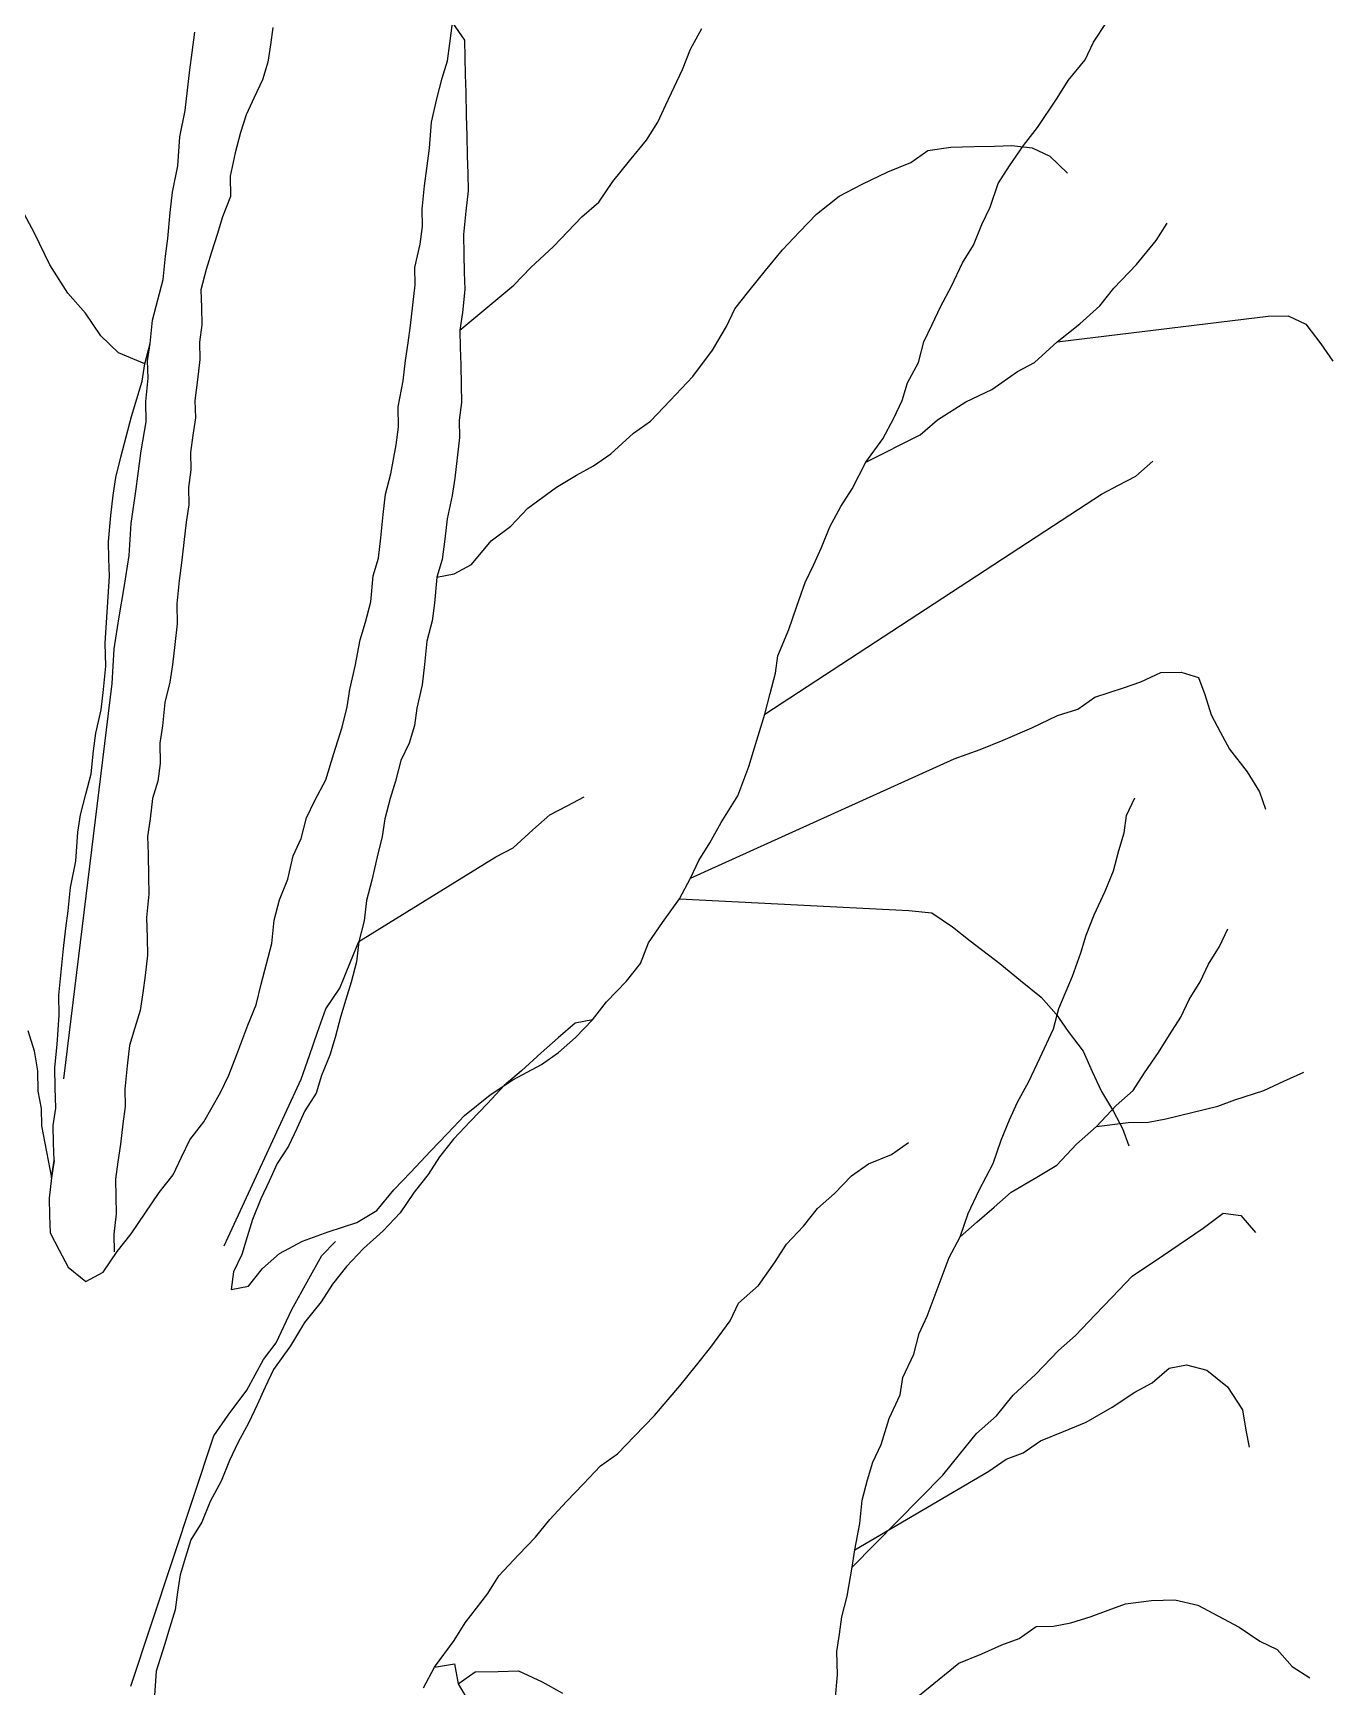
# Model space of a CAD drawing. Header units: metres. Extents: x -2 to 2.7, y 0 to 12.9.
# Drawn here: x 0.328 to 2.334, y 5.877 to 8.427 of the extents above; entities that cross this region are included whole.
import ezdxf

# ---------------------------------------------------------------- set-up
doc = ezdxf.new("R2010")
doc.units = ezdxf.units.M
doc.header["$LTSCALE"] = 0.2

msp = doc.modelspace()

# ---------------------------------------------------------------- linework, layer by layer
for p, q in [((0.9713, 8.4114), (0.975, 8.4428)), ((0.975, 8.4428), (0.9936, 8.4164)), ((1.9639, 8.4132), (1.9854, 8.445)), ((0.5737, 8.3973), (0.5774, 8.4287)), ((0.698, 8.4361), (0.6942, 8.4092)), ((1.3426, 8.4026), (1.3598, 8.4343)), ((0.5699, 8.3704), (0.5737, 8.3973)), ((0.6942, 8.4092), (0.6904, 8.3822)), ((0.9675, 8.3845), (0.9713, 8.4114)), ((0.9936, 8.4164), (0.9942, 8.3896)), ((1.33, 8.371), (1.3426, 8.4026)), ((1.9511, 8.3861), (1.9639, 8.4132)), ((0.5662, 8.339), (0.5699, 8.3704)), ((0.6904, 8.3822), (0.6821, 8.3552)), ((0.9592, 8.3575), (0.9675, 8.3845)), ((0.9942, 8.3896), (0.9949, 8.3628)), ((1.3172, 8.3438), (1.33, 8.371)), ((1.9251, 8.3541), (1.9511, 8.3861)), ((0.6821, 8.3552), (0.6693, 8.3281)), ((0.951, 8.326), (0.9592, 8.3575)), ((0.9949, 8.3628), (0.9955, 8.336)), ((1.3045, 8.3167), (1.3172, 8.3438)), ((1.9078, 8.3269), (1.9251, 8.3541)), ((0.5625, 8.3076), (0.5662, 8.339)), ((0.6693, 8.3281), (0.6566, 8.3009)), ((0.943, 8.29), (0.951, 8.326)), ((0.9955, 8.336), (0.9964, 8.3003)), ((1.2917, 8.2896), (1.3045, 8.3167)), ((1.8776, 8.2814), (1.9078, 8.3269)), ((0.5545, 8.2672), (0.5625, 8.3076)), ((0.6566, 8.3009), (0.6483, 8.2739)), ((0.9395, 8.2497), (0.943, 8.29)), ((0.9964, 8.3003), (0.9971, 8.269)), ((0.5512, 8.2224), (0.5545, 8.2672)), ((0.6483, 8.2739), (0.6401, 8.2424)), ((0.9971, 8.269), (0.9979, 8.2377)), ((1.2745, 8.2623), (1.2917, 8.2896)), ((1.856, 8.2541), (1.8776, 8.2814)), ((0.6401, 8.2424), (0.632, 8.2064)), ((0.9358, 8.2183), (0.9395, 8.2497)), ((1.2485, 8.2304), (1.2745, 8.2623)), ((1.6822, 8.2275), (1.7086, 8.246)), ((1.7086, 8.246), (1.7442, 8.2514)), ((1.7442, 8.2514), (1.78, 8.2522)), ((1.78, 8.2522), (1.8113, 8.253)), ((1.8113, 8.253), (1.8381, 8.2537)), ((1.8344, 8.2223), (1.856, 8.2541)), ((1.8381, 8.2537), (1.8695, 8.25)), ((1.8695, 8.25), (1.8966, 8.2372)), ((0.5432, 8.1819), (0.5512, 8.2224)), ((0.932, 8.1914), (0.9358, 8.2183)), ((0.9979, 8.2377), (0.9986, 8.2109)), ((1.2224, 8.1984), (1.2485, 8.2304)), ((1.607, 8.1944), (1.6468, 8.2132)), ((1.6468, 8.2132), (1.6822, 8.2275)), ((1.8172, 8.195), (1.8344, 8.2223)), ((1.8966, 8.2372), (1.9241, 8.211)), ((0.632, 8.2064), (0.6328, 8.1752)), ((0.9284, 8.1555), (0.932, 8.1914)), ((0.9986, 8.2109), (0.9992, 8.1841)), ((1.2008, 8.1666), (1.2224, 8.1984)), ((1.5717, 8.1756), (1.607, 8.1944)), ((1.8046, 8.159), (1.8172, 8.195)), ((0.3301, 8.1186), (0.3067, 8.1628)), ((0.5395, 8.1505), (0.5432, 8.1819)), ((0.6328, 8.1752), (0.6201, 8.1436)), ((0.9992, 8.1841), (0.9955, 8.1527)), ((1.1746, 8.1436), (1.2008, 8.1666)), ((1.5366, 8.148), (1.5717, 8.1756)), ((0.536, 8.1102), (0.5395, 8.1505)), ((0.6201, 8.1436), (0.6119, 8.1165)), ((0.929, 8.1287), (0.9284, 8.1555)), ((0.9955, 8.1527), (0.9919, 8.1168)), ((1.131, 8.0979), (1.1746, 8.1436)), ((1.5105, 8.1205), (1.5366, 8.148)), ((1.7919, 8.1318), (1.8046, 8.159)), ((0.3537, 8.07), (0.3301, 8.1186)), ((0.6119, 8.1165), (0.6036, 8.0895)), ((0.9252, 8.1018), (0.929, 8.1287)), ((0.9919, 8.1168), (0.9927, 8.0856)), ((1.4843, 8.093), (1.5105, 8.1205)), ((1.7792, 8.1002), (1.7919, 8.1318)), ((2.0607, 8.1071), (2.078, 8.1343)), ((0.5322, 8.0833), (0.536, 8.1102)), ((0.6036, 8.0895), (0.5953, 8.0625)), ((0.9171, 8.0658), (0.9252, 8.1018)), ((1.096, 8.0657), (1.131, 8.0979)), ((1.4582, 8.0611), (1.4843, 8.093)), ((1.762, 8.073), (1.7792, 8.1002)), ((2.0303, 8.0705), (2.0607, 8.1071)), ((0.3816, 8.026), (0.3537, 8.07)), ((0.5286, 8.0474), (0.5322, 8.0833)), ((0.5953, 8.0625), (0.5871, 8.031)), ((0.9178, 8.039), (0.9171, 8.0658)), ((0.9927, 8.0856), (0.9933, 8.0587)), ((1.0698, 8.0382), (1.096, 8.0657)), ((1.4322, 8.0292), (1.4582, 8.0611)), ((1.745, 8.0368), (1.762, 8.073)), ((1.9954, 8.0339), (2.0303, 8.0705)), ((0.5204, 8.0159), (0.5286, 8.0474)), ((0.9141, 8.0076), (0.9178, 8.039)), ((0.9865, 7.9692), (1.0698, 8.0382)), ((0.9933, 8.0587), (0.994, 8.0319)), ((1.7279, 8.0051), (1.745, 8.0368)), ((0.4091, 7.9953), (0.3816, 8.026)), ((0.5122, 7.9844), (0.5204, 8.0159)), ((0.5871, 8.031), (0.5878, 8.0042)), ((0.994, 8.0319), (0.9904, 7.9961)), ((1.4105, 8.0018), (1.4322, 8.0292)), ((1.9738, 8.0066), (1.9954, 8.0339)), ((0.4324, 7.9601), (0.4091, 7.9953)), ((0.5086, 7.9486), (0.5122, 7.9844)), ((0.5878, 8.0042), (0.5884, 7.9774)), ((0.9104, 7.9762), (0.9141, 8.0076)), ((0.9904, 7.9961), (0.9865, 7.9692)), ((1.3978, 7.9747), (1.4105, 8.0018)), ((1.7151, 7.9779), (1.7279, 8.0051)), ((1.908, 7.9513), (2.2335, 7.9905)), ((1.9431, 7.979), (1.9738, 8.0066)), ((2.2335, 7.9905), (2.2647, 7.9913)), ((2.2647, 7.9913), (2.2919, 7.9785)), ((0.4598, 7.934), (0.4324, 7.9601)), ((0.5884, 7.9774), (0.5846, 7.9504)), ((0.9066, 7.9493), (0.9104, 7.9762)), ((0.9865, 7.9692), (0.9872, 7.9423)), ((1.3763, 7.9384), (1.3978, 7.9747)), ((1.7024, 7.9508), (1.7151, 7.9779)), ((1.908, 7.9513), (1.9431, 7.979)), ((2.2919, 7.9785), (2.315, 7.9478)), ((0.5005, 7.9171), (0.4598, 7.934)), ((0.5005, 7.9171), (0.5086, 7.9486)), ((0.5048, 7.9217), (0.5086, 7.9486)), ((0.5846, 7.9504), (0.5853, 7.9236)), ((0.9027, 7.9224), (0.9066, 7.9493)), ((0.9872, 7.9423), (0.9879, 7.9155)), ((1.346, 7.8974), (1.3763, 7.9384)), ((1.6942, 7.9193), (1.7024, 7.9508)), ((1.873, 7.9192), (1.908, 7.9513)), ((2.315, 7.9478), (2.3335, 7.9214)), ((0.4966, 7.8902), (0.5005, 7.9171)), ((0.5055, 7.8949), (0.5048, 7.9217)), ((0.5853, 7.9236), (0.5815, 7.8922)), ((0.899, 7.891), (0.9027, 7.9224)), ((0.9879, 7.9155), (0.9886, 7.8843)), ((1.6771, 7.8876), (1.6942, 7.9193)), ((1.8466, 7.9051), (1.873, 7.9192)), ((0.4884, 7.8631), (0.4966, 7.8902)), ((0.5019, 7.859), (0.5055, 7.8949)), ((0.5815, 7.8922), (0.5778, 7.8608)), ((0.8911, 7.8506), (0.899, 7.891)), ((0.9886, 7.8843), (0.9893, 7.8574)), ((1.3111, 7.8608), (1.346, 7.8974)), ((1.6688, 7.8606), (1.6771, 7.8876)), ((1.807, 7.8773), (1.8466, 7.9051)), ((0.4801, 7.8361), (0.4884, 7.8631)), ((0.5026, 7.8277), (0.5019, 7.859)), ((0.5778, 7.8608), (0.5785, 7.834)), ((0.9893, 7.8574), (0.9854, 7.8305)), ((1.2806, 7.8288), (1.3111, 7.8608)), ((1.656, 7.8334), (1.6688, 7.8606)), ((1.7232, 7.8306), (1.7672, 7.8585)), ((1.7672, 7.8585), (1.807, 7.8773)), ((0.4719, 7.8046), (0.4801, 7.8361)), ((0.5785, 7.834), (0.5747, 7.8071)), ((0.8918, 7.8193), (0.8911, 7.8506)), ((1.6389, 7.8017), (1.656, 7.8334)), ((0.4948, 7.7828), (0.5026, 7.8277)), ((0.5747, 7.8071), (0.5709, 7.7802)), ((0.888, 7.7924), (0.8918, 7.8193)), ((0.9854, 7.8305), (0.9861, 7.8037)), ((1.2192, 7.7781), (1.2542, 7.8102)), ((1.2542, 7.8102), (1.2806, 7.8288)), ((1.613, 7.7653), (1.6969, 7.8076)), ((1.6969, 7.8076), (1.7232, 7.8306)), ((0.4637, 7.7731), (0.4719, 7.8046)), ((0.4873, 7.7245), (0.4948, 7.7828)), ((0.5709, 7.7802), (0.5715, 7.7534)), ((0.8802, 7.7475), (0.888, 7.7924)), ((0.9861, 7.8037), (0.9824, 7.7723)), ((1.613, 7.7653), (1.6389, 7.8017)), ((0.4555, 7.7416), (0.4637, 7.7731)), ((0.9824, 7.7723), (0.9787, 7.7409)), ((1.1664, 7.7455), (1.1928, 7.7596)), ((1.1928, 7.7596), (1.2192, 7.7781)), ((1.5916, 7.7245), (1.613, 7.7653)), ((2.0293, 7.7441), (2.0556, 7.7671)), ((0.4517, 7.7147), (0.4555, 7.7416)), ((0.5715, 7.7534), (0.5677, 7.7265)), ((0.872, 7.716), (0.8802, 7.7475)), ((0.9787, 7.7409), (0.9749, 7.714)), ((1.1355, 7.7269), (1.1664, 7.7455)), ((1.9763, 7.716), (2.0028, 7.7301)), ((2.0028, 7.7301), (2.0293, 7.7441)), ((0.448, 7.6833), (0.4517, 7.7147)), ((0.4796, 7.6707), (0.4873, 7.7245)), ((0.5677, 7.7265), (0.5683, 7.6997)), ((0.8683, 7.6846), (0.872, 7.716)), ((0.9749, 7.714), (0.9668, 7.6781)), ((1.0916, 7.6945), (1.1355, 7.7269)), ((1.5744, 7.6973), (1.5916, 7.7245)), ((1.9411, 7.6928), (1.9763, 7.716)), ((0.4445, 7.643), (0.448, 7.6833)), ((0.5683, 7.6997), (0.5645, 7.6727)), ((0.8647, 7.6487), (0.8683, 7.6846)), ((0.9668, 7.6781), (0.9631, 7.6467)), ((1.0654, 7.667), (1.0916, 7.6945)), ((1.457, 7.377), (1.9411, 7.6928)), ((1.5573, 7.6656), (1.5744, 7.6973)), ((0.4764, 7.6214), (0.4796, 7.6707)), ((0.5645, 7.6727), (0.5608, 7.6414)), ((1.0347, 7.6439), (1.0654, 7.667)), ((1.5446, 7.634), (1.5573, 7.6656)), ((0.4452, 7.6162), (0.4445, 7.643)), ((0.5608, 7.6414), (0.5571, 7.61)), ((0.861, 7.6174), (0.8647, 7.6487)), ((0.9631, 7.6467), (0.9594, 7.6153)), ((1.0043, 7.6074), (1.0347, 7.6439)), ((1.5319, 7.6068), (1.5446, 7.634)), ((0.4458, 7.5894), (0.4452, 7.6162)), ((0.4686, 7.572), (0.4764, 7.6214)), ((0.5571, 7.61), (0.5533, 7.583)), ((0.8527, 7.5903), (0.861, 7.6174)), ((0.9594, 7.6153), (0.9511, 7.5882)), ((0.9778, 7.5934), (1.0043, 7.6074)), ((1.5191, 7.5797), (1.5319, 7.6068)), ((0.4394, 7.4864), (0.4458, 7.5894)), ((0.5533, 7.583), (0.5497, 7.5472)), ((0.8492, 7.55), (0.8527, 7.5903)), ((0.9511, 7.5882), (0.9476, 7.5479)), ((0.9511, 7.5882), (0.9778, 7.5934)), ((1.5066, 7.5436), (1.5191, 7.5797)), ((0.4608, 7.5271), (0.4686, 7.572)), ((0.453, 7.4778), (0.4608, 7.5271)), ((0.5497, 7.5472), (0.5505, 7.5159)), ((0.841, 7.5185), (0.8492, 7.55)), ((0.9476, 7.5479), (0.9438, 7.521)), ((1.4941, 7.5076), (1.5066, 7.5436)), ((0.5505, 7.5159), (0.5468, 7.4845)), ((0.8327, 7.4915), (0.841, 7.5185)), ((0.9438, 7.521), (0.9356, 7.4895)), ((1.4772, 7.4669), (1.4941, 7.5076)), ((0.4403, 7.4506), (0.4394, 7.4864)), ((0.4499, 7.424), (0.453, 7.4778)), ((0.5468, 7.4845), (0.543, 7.4531)), ((0.8248, 7.451), (0.8327, 7.4915)), ((0.9356, 7.4895), (0.932, 7.4536)), ((0.4367, 7.4148), (0.4403, 7.4506)), ((0.543, 7.4531), (0.5392, 7.4262)), ((0.8167, 7.4151), (0.8248, 7.451)), ((0.932, 7.4536), (0.9283, 7.4223)), ((1.4734, 7.44), (1.4772, 7.4669)), ((0.3753, 6.8142), (0.4499, 7.424)), ((0.5392, 7.4262), (0.5311, 7.3947)), ((1.4652, 7.4085), (1.4734, 7.44)), ((2.0104, 7.4173), (2.037, 7.4269)), ((2.037, 7.4269), (2.068, 7.441)), ((2.068, 7.441), (2.0993, 7.4418)), ((2.0993, 7.4418), (2.1263, 7.4335)), ((2.1263, 7.4335), (2.1359, 7.4069)), ((0.433, 7.3834), (0.4367, 7.4148)), ((0.8129, 7.3882), (0.8167, 7.4151)), ((0.9283, 7.4223), (0.9202, 7.3863)), ((1.457, 7.377), (1.4652, 7.4085)), ((1.9397, 7.3843), (1.9661, 7.4028)), ((1.9661, 7.4028), (2.0104, 7.4173)), ((2.1359, 7.4069), (2.1456, 7.3759)), ((0.4249, 7.3474), (0.433, 7.3834)), ((0.5311, 7.3947), (0.5275, 7.3589)), ((0.8047, 7.3567), (0.8129, 7.3882)), ((0.9202, 7.3863), (0.9164, 7.3594)), ((1.4446, 7.3365), (1.457, 7.377)), ((1.8689, 7.3557), (1.9086, 7.3746)), ((1.9086, 7.3746), (1.9397, 7.3843)), ((2.1456, 7.3759), (2.1596, 7.3494)), ((0.4211, 7.3205), (0.4249, 7.3474)), ((0.5275, 7.3589), (0.5236, 7.3319)), ((0.7923, 7.3161), (0.8047, 7.3567)), ((0.9164, 7.3594), (0.9081, 7.3323)), ((1.8246, 7.3368), (1.8689, 7.3557)), ((2.1596, 7.3494), (2.1737, 7.3229)), ((0.4175, 7.2846), (0.4211, 7.3205)), ((0.5236, 7.3319), (0.5244, 7.3007)), ((0.9081, 7.3323), (0.8954, 7.3052)), ((1.4321, 7.2959), (1.4446, 7.3365)), ((1.7493, 7.3081), (1.7892, 7.3225)), ((1.7892, 7.3225), (1.8246, 7.3368)), ((2.1737, 7.3229), (2.2014, 7.2878)), ((0.5244, 7.3007), (0.5206, 7.2737)), ((0.7799, 7.2756), (0.7923, 7.3161)), ((0.8954, 7.3052), (0.8872, 7.2737)), ((1.3424, 7.1238), (1.7493, 7.3081)), ((1.4154, 7.2508), (1.4321, 7.2959)), ((0.4093, 7.2532), (0.4175, 7.2846)), ((0.5206, 7.2737), (0.5123, 7.2467)), ((0.7627, 7.2439), (0.7799, 7.2756)), ((0.8872, 7.2737), (0.8789, 7.2467)), ((2.2014, 7.2878), (2.22, 7.2569)), ((0.4011, 7.2217), (0.4093, 7.2532)), ((0.5123, 7.2467), (0.5086, 7.2153)), ((0.8789, 7.2467), (0.8708, 7.2152)), ((1.1519, 7.2354), (1.1784, 7.2495)), ((1.3895, 7.2099), (1.4154, 7.2508)), ((2.0152, 7.2207), (2.028, 7.2478)), ((2.22, 7.2569), (2.2296, 7.2304)), ((0.3973, 7.1947), (0.4011, 7.2217)), ((0.75, 7.2167), (0.7627, 7.2439)), ((1.0992, 7.1984), (1.1255, 7.2214)), ((1.1255, 7.2214), (1.1519, 7.2354)), ((2.0114, 7.1938), (2.0152, 7.2207)), ((0.3939, 7.1499), (0.3973, 7.1947)), ((0.5086, 7.2153), (0.5048, 7.1884)), ((0.7418, 7.1852), (0.75, 7.2167)), ((0.8708, 7.2152), (0.8669, 7.1883)), ((1.0686, 7.1708), (1.0992, 7.1984)), ((1.3724, 7.1782), (1.3895, 7.2099)), ((2.0031, 7.1667), (2.0114, 7.1938)), ((0.5048, 7.1884), (0.5054, 7.1616)), ((0.7291, 7.1581), (0.7418, 7.1852)), ((0.8669, 7.1883), (0.8588, 7.1568)), ((1.0421, 7.1568), (1.0686, 7.1708)), ((1.3552, 7.151), (1.3724, 7.1782)), ((0.386, 7.1095), (0.3939, 7.1499)), ((0.5054, 7.1616), (0.5063, 7.1258)), ((0.721, 7.1221), (0.7291, 7.1581)), ((0.8306, 7.0264), (1.0421, 7.1568)), ((0.8588, 7.1568), (0.8507, 7.1208)), ((1.3424, 7.1238), (1.3552, 7.151)), ((1.9949, 7.1352), (2.0031, 7.1667)), ((0.5063, 7.1258), (0.5069, 7.099)), ((0.7084, 7.0905), (0.721, 7.1221)), ((0.8507, 7.1208), (0.8425, 7.0893)), ((1.3253, 7.0921), (1.3424, 7.1238)), ((1.9823, 7.1036), (1.9949, 7.1352)), ((0.3824, 7.0737), (0.386, 7.1095)), ((0.5069, 7.099), (0.5033, 7.0632)), ((1.2994, 7.0557), (1.3253, 7.0921)), ((1.3253, 7.0921), (1.679, 7.0739)), ((1.9653, 7.0674), (1.9823, 7.1036)), ((0.3786, 7.0467), (0.3824, 7.0737)), ((0.7002, 7.059), (0.7084, 7.0905)), ((0.8425, 7.0893), (0.8388, 7.0579)), ((1.679, 7.0739), (1.7148, 7.0703)), ((1.7148, 7.0703), (1.7467, 7.0487)), ((1.9527, 7.0358), (1.9653, 7.0674)), ((0.3748, 7.0153), (0.3786, 7.0467)), ((0.5033, 7.0632), (0.5041, 7.0319)), ((0.6966, 7.0232), (0.7002, 7.059)), ((0.8388, 7.0579), (0.8306, 7.0264)), ((1.2778, 7.0239), (1.2994, 7.0557)), ((1.7467, 7.0487), (1.774, 7.027)), ((2.1587, 7.0185), (2.1715, 7.0456)), ((0.3713, 6.9795), (0.3748, 7.0153)), ((0.5041, 7.0319), (0.5048, 7.0051)), ((0.6884, 6.9917), (0.6966, 7.0232)), ((0.818, 6.9948), (0.8306, 7.0264)), ((0.8306, 7.0264), (0.8269, 6.995)), ((1.2652, 6.9923), (1.2778, 7.0239)), ((1.774, 7.027), (1.8196, 6.9924)), ((1.9444, 7.0088), (1.9527, 7.0358)), ((2.1415, 6.9912), (2.1587, 7.0185)), ((0.5048, 7.0051), (0.5011, 6.9737)), ((0.6802, 6.9602), (0.6884, 6.9917)), ((0.8011, 6.9542), (0.818, 6.9948)), ((0.8269, 6.995), (0.8187, 6.9635)), ((1.2435, 6.9649), (1.2652, 6.9923)), ((1.8196, 6.9924), (1.8515, 6.9663)), ((1.9318, 6.9727), (1.9444, 7.0088)), ((2.1288, 6.9641), (2.1415, 6.9912)), ((0.3677, 6.9436), (0.3713, 6.9795)), ((0.5011, 6.9737), (0.4972, 6.9468)), ((0.8187, 6.9635), (0.8105, 6.9365)), ((1.213, 6.9329), (1.2435, 6.9649)), ((1.8515, 6.9663), (1.8834, 6.9403)), ((1.9107, 6.923), (1.9318, 6.9727)), ((2.1115, 6.9369), (2.1288, 6.9641)), ((0.3684, 6.9124), (0.3677, 6.9436)), ((0.4972, 6.9468), (0.4934, 6.9199)), ((0.6721, 6.9287), (0.6802, 6.9602)), ((0.7795, 6.9223), (0.8011, 6.9542)), ((1.8834, 6.9403), (1.9064, 6.914)), ((0.4934, 6.9199), (0.4851, 6.8928)), ((0.6594, 6.8971), (0.6721, 6.9287)), ((0.767, 6.8863), (0.7795, 6.9223)), ((0.8105, 6.9365), (0.8022, 6.9095)), ((1.1913, 6.9055), (1.213, 6.9329)), ((1.9025, 6.8915), (1.9107, 6.923)), ((1.9064, 6.914), (1.925, 6.8876)), ((2.0988, 6.9097), (2.1115, 6.9369)), ((0.3198, 6.8888), (0.3295, 6.8578)), ((0.365, 6.8676), (0.3684, 6.9124)), ((0.4851, 6.8928), (0.4769, 6.8658)), ((0.6426, 6.852), (0.6594, 6.8971)), ((0.8022, 6.9095), (0.794, 6.878)), ((1.1646, 6.9004), (1.1383, 6.8774)), ((1.1913, 6.9055), (1.1646, 6.9004)), ((1.1651, 6.8781), (1.1913, 6.9055)), ((1.8813, 6.8463), (1.9025, 6.8915)), ((1.925, 6.8876), (1.9481, 6.8569)), ((2.0816, 6.8825), (2.0988, 6.9097)), ((0.3614, 6.8317), (0.365, 6.8676)), ((0.4769, 6.8658), (0.4731, 6.8344)), ((0.7544, 6.8502), (0.767, 6.8863)), ((0.794, 6.878), (0.7857, 6.851)), ((1.1383, 6.8774), (1.112, 6.8544)), ((1.1388, 6.8551), (1.1651, 6.8781)), ((2.0644, 6.8552), (2.0816, 6.8825)), ((0.3295, 6.8578), (0.3347, 6.8266)), ((0.63, 6.8203), (0.6426, 6.852)), ((0.7419, 6.8141), (0.7544, 6.8502)), ((0.7857, 6.851), (0.7731, 6.8194)), ((1.0683, 6.8131), (1.1125, 6.8366)), ((1.112, 6.8544), (1.0814, 6.8269)), ((1.1125, 6.8366), (1.1388, 6.8551)), ((1.8642, 6.8101), (1.8813, 6.8463)), ((1.9481, 6.8569), (1.9622, 6.8259)), ((2.0428, 6.8234), (2.0644, 6.8552)), ((0.3347, 6.8266), (0.3355, 6.7953)), ((0.3622, 6.8004), (0.3614, 6.8317)), ((0.4731, 6.8344), (0.4695, 6.7986)), ((0.6172, 6.7932), (0.63, 6.8203)), ((0.6231, 6.5569), (0.7419, 6.8141)), ((0.7731, 6.8194), (0.7648, 6.7923)), ((1.0331, 6.7899), (1.0683, 6.8131)), ((1.0814, 6.8269), (1.0551, 6.8039)), ((1.9622, 6.8259), (1.9764, 6.795)), ((2.0255, 6.7962), (2.0428, 6.8234)), ((2.2267, 6.7966), (2.2577, 6.8108)), ((2.2577, 6.8108), (2.2886, 6.8249)), ((0.3355, 6.7953), (0.3406, 6.7686)), ((0.363, 6.7691), (0.3622, 6.8004)), ((0.4695, 6.7986), (0.4702, 6.7718)), ((0.5915, 6.7479), (0.6172, 6.7932)), ((0.7648, 6.7923), (0.7476, 6.7651)), ((0.9937, 6.7577), (1.0331, 6.7899)), ((1.0551, 6.8039), (1.029, 6.7764)), ((1.8471, 6.7784), (1.8642, 6.8101)), ((1.9764, 6.795), (1.995, 6.7641)), ((1.9993, 6.7732), (2.0255, 6.7962)), ((2.1824, 6.7821), (2.2267, 6.7966)), ((0.3406, 6.7686), (0.3413, 6.7418)), ((0.3591, 6.7422), (0.363, 6.7691)), ((0.4702, 6.7718), (0.4664, 6.7448)), ((0.7476, 6.7651), (0.7348, 6.7379)), ((1.029, 6.7764), (1.0028, 6.7489)), ((1.8344, 6.7513), (1.8471, 6.7784)), ((1.9688, 6.7411), (1.9993, 6.7732)), ((1.995, 6.7641), (2.0091, 6.7376)), ((2.0758, 6.7527), (2.1158, 6.7626)), ((2.1158, 6.7626), (2.1558, 6.7725)), ((2.1558, 6.7725), (2.1824, 6.7821)), ((0.3413, 6.7418), (0.3464, 6.7151)), ((0.3598, 6.7154), (0.3591, 6.7422)), ((0.4664, 6.7448), (0.4627, 6.7134)), ((0.5698, 6.7205), (0.5915, 6.7479)), ((0.7348, 6.7379), (0.7221, 6.7108)), ((0.9675, 6.7302), (0.9937, 6.7577)), ((1.0028, 6.7489), (0.9767, 6.7215)), ((1.8217, 6.7197), (1.8344, 6.7513)), ((1.9381, 6.7136), (1.9688, 6.7411)), ((1.9688, 6.7411), (2.0178, 6.7468)), ((2.0091, 6.7376), (2.0187, 6.711)), ((2.0178, 6.7468), (2.0491, 6.7476)), ((2.0491, 6.7476), (2.0758, 6.7527)), ((0.3464, 6.7151), (0.3515, 6.6884)), ((0.3604, 6.6886), (0.3598, 6.7154)), ((0.4627, 6.7134), (0.4589, 6.6865)), ((0.5571, 6.6934), (0.5698, 6.7205)), ((0.7221, 6.7108), (0.7048, 6.6836)), ((0.9413, 6.7027), (0.9675, 6.7302)), ((0.9767, 6.7215), (0.955, 6.6941)), ((1.6524, 6.6977), (1.6787, 6.7162)), ((1.8092, 6.6836), (1.8217, 6.7197)), ((1.9076, 6.6815), (1.9381, 6.7136)), ((0.3515, 6.6884), (0.3566, 6.6617)), ((0.3604, 6.6886), (0.3566, 6.6617)), ((0.3566, 6.6617), (0.3604, 6.6886)), ((0.4589, 6.6865), (0.455, 6.6596)), ((0.5443, 6.6662), (0.5571, 6.6934)), ((0.7048, 6.6836), (0.6921, 6.6564)), ((0.9108, 6.6707), (0.9413, 6.7027)), ((0.955, 6.6941), (0.9377, 6.6669)), ((1.5906, 6.6649), (1.6169, 6.6834)), ((1.6169, 6.6834), (1.6524, 6.6977)), ((1.7878, 6.6428), (1.8092, 6.6836)), ((0.3566, 6.6617), (0.3529, 6.6303)), ((0.455, 6.6596), (0.4557, 6.6328)), ((0.5226, 6.6389), (0.5443, 6.6662)), ((0.8847, 6.6432), (0.9108, 6.6707)), ((0.9377, 6.6669), (0.9161, 6.6395)), ((1.5644, 6.6374), (1.5906, 6.6649)), ((1.8371, 6.6396), (1.8768, 6.6629)), ((1.8768, 6.6629), (1.9076, 6.6815)), ((0.4557, 6.6328), (0.4563, 6.606)), ((0.501, 6.6071), (0.5226, 6.6389)), ((0.6921, 6.6564), (0.6793, 6.6293)), ((0.8586, 6.6113), (0.8847, 6.6432)), ((0.9161, 6.6395), (0.8945, 6.6077)), ((1.5381, 6.6144), (1.5644, 6.6374)), ((1.7708, 6.6067), (1.7878, 6.6428)), ((1.8108, 6.6166), (1.8371, 6.6396)), ((0.3529, 6.6303), (0.3536, 6.6035)), ((0.4794, 6.5752), (0.501, 6.6071)), ((0.6793, 6.6293), (0.6667, 6.5977)), ((0.8278, 6.5927), (0.8586, 6.6113)), ((0.8945, 6.6077), (0.8683, 6.5802)), ((1.5165, 6.5871), (1.5381, 6.6144)), ((1.7583, 6.5706), (1.7708, 6.6067)), ((1.7846, 6.5936), (1.8108, 6.6166)), ((2.1335, 6.5842), (2.1643, 6.6073)), ((2.1643, 6.6073), (2.1912, 6.6035)), ((0.3536, 6.6035), (0.3542, 6.5767)), ((0.4563, 6.606), (0.4526, 6.5746)), ((0.6667, 6.5977), (0.6584, 6.5707)), ((0.7834, 6.5782), (0.8278, 6.5927)), ((1.4903, 6.5596), (1.5165, 6.5871)), ((1.7583, 6.5706), (1.7846, 6.5936)), ((2.072, 6.5424), (2.1335, 6.5842)), ((2.1912, 6.6035), (2.2142, 6.5772)), ((0.3542, 6.5767), (0.3683, 6.5502)), ((0.4526, 6.5746), (0.4533, 6.5478)), ((0.4578, 6.5479), (0.4794, 6.5752)), ((0.6584, 6.5707), (0.6501, 6.5436)), ((0.7082, 6.545), (0.7435, 6.5638)), ((0.7435, 6.5638), (0.7834, 6.5782)), ((0.7737, 6.5417), (0.7945, 6.5633)), ((0.8683, 6.5802), (0.8377, 6.5527)), ((1.4731, 6.5323), (1.4903, 6.5596)), ((1.7412, 6.5389), (1.7583, 6.5706)), ((0.3683, 6.5502), (0.3823, 6.5237)), ((0.4362, 6.5161), (0.4578, 6.5479)), ((0.6501, 6.5436), (0.6374, 6.5165)), ((0.6819, 6.522), (0.7082, 6.545)), ((0.7533, 6.5059), (0.7737, 6.5417)), ((0.8377, 6.5527), (0.8115, 6.5252)), ((1.4471, 6.4959), (1.4731, 6.5323)), ((1.7244, 6.4937), (1.7412, 6.5389)), ((2.0236, 6.51), (2.072, 6.5424)), ((0.3823, 6.5237), (0.4097, 6.502)), ((0.4097, 6.502), (0.4362, 6.5161)), ((0.6374, 6.5165), (0.6335, 6.4896)), ((0.6603, 6.4947), (0.6819, 6.522)), ((0.7274, 6.4588), (0.7533, 6.5059)), ((0.8115, 6.5252), (0.7898, 6.4978)), ((1.993, 6.4779), (2.0236, 6.51)), ((0.6335, 6.4896), (0.6603, 6.4947)), ((0.7898, 6.4978), (0.7726, 6.4706)), ((1.4165, 6.4684), (1.4471, 6.4959)), ((1.7076, 6.4486), (1.7244, 6.4937)), ((0.703, 6.4074), (0.7274, 6.4588)), ((0.7726, 6.4706), (0.7466, 6.4387)), ((1.4038, 6.4412), (1.4165, 6.4684)), ((1.9669, 6.4505), (1.993, 6.4779)), ((0.7466, 6.4387), (0.7251, 6.4024)), ((1.3735, 6.4003), (1.4038, 6.4412)), ((1.6949, 6.4215), (1.7076, 6.4486)), ((1.9364, 6.4184), (1.9669, 6.4505)), ((0.6837, 6.3815), (0.703, 6.4074)), ((0.7251, 6.4024), (0.6991, 6.366)), ((1.6867, 6.39), (1.6949, 6.4215)), ((1.9101, 6.3954), (1.9364, 6.4184)), ((0.6578, 6.3343), (0.6837, 6.3815)), ((1.3518, 6.3729), (1.3735, 6.4003)), ((1.6697, 6.3538), (1.6867, 6.39)), ((1.8752, 6.3588), (1.9101, 6.3954)), ((0.6991, 6.366), (0.6864, 6.3388)), ((1.3257, 6.341), (1.3518, 6.3729)), ((1.6659, 6.3269), (1.6697, 6.3538)), ((1.8402, 6.3267), (1.8752, 6.3588)), ((2.0544, 6.3453), (2.0807, 6.3683)), ((2.0807, 6.3683), (2.1074, 6.3734)), ((2.1074, 6.3734), (2.1389, 6.3652)), ((2.1389, 6.3652), (2.1708, 6.3392)), ((0.6289, 6.2956), (0.6578, 6.3343)), ((0.6864, 6.3388), (0.6736, 6.3117)), ((1.2866, 6.2953), (1.3257, 6.341)), ((1.6489, 6.2907), (1.6659, 6.3269)), ((1.8142, 6.2947), (1.8402, 6.3267)), ((1.9927, 6.308), (2.0279, 6.3312)), ((2.0279, 6.3312), (2.0544, 6.3453)), ((2.1708, 6.3392), (2.194, 6.304)), ((0.6736, 6.3117), (0.6609, 6.2846)), ((1.953, 6.2847), (1.9927, 6.308)), ((2.194, 6.304), (2.1992, 6.2728)), ((0.6069, 6.264), (0.6289, 6.2956)), ((0.6609, 6.2846), (0.6438, 6.2529)), ((1.2561, 6.2633), (1.2866, 6.2953)), ((1.6364, 6.2502), (1.6489, 6.2907)), ((1.7836, 6.2672), (1.8142, 6.2947)), ((1.9176, 6.2704), (1.953, 6.2847)), ((0.4788, 5.8778), (0.6069, 6.264)), ((0.6438, 6.2529), (0.631, 6.2257)), ((1.2299, 6.2358), (1.2561, 6.2633)), ((1.6237, 6.223), (1.6364, 6.2502)), ((1.7575, 6.2352), (1.7836, 6.2672)), ((1.8558, 6.2376), (1.8822, 6.2561)), ((1.8822, 6.2561), (1.9176, 6.2704)), ((2.1992, 6.2728), (2.2044, 6.2461)), ((0.631, 6.2257), (0.6184, 6.1941)), ((1.2035, 6.2173), (1.2299, 6.2358)), ((1.7315, 6.2033), (1.7575, 6.2352)), ((1.8028, 6.2095), (1.8292, 6.228)), ((1.8292, 6.228), (1.8558, 6.2376)), ((1.1774, 6.1898), (1.2035, 6.2173)), ((1.5918, 6.0613), (1.7315, 6.2033)), ((1.5957, 6.0882), (1.8028, 6.2095)), ((1.6154, 6.196), (1.6237, 6.223)), ((0.6184, 6.1941), (0.6013, 6.1624)), ((1.1512, 6.1624), (1.1774, 6.1898)), ((1.6072, 6.1645), (1.6154, 6.196)), ((0.6013, 6.1624), (0.5886, 6.1308)), ((1.1251, 6.1349), (1.1512, 6.1624)), ((1.6036, 6.1287), (1.6072, 6.1645)), ((0.5886, 6.1308), (0.5714, 6.1035)), ((1.1034, 6.1075), (1.1251, 6.1349)), ((1.5957, 6.0882), (1.6036, 6.1287)), ((0.5714, 6.1035), (0.5631, 6.0765)), ((1.0772, 6.0801), (1.1034, 6.1075)), ((0.5631, 6.0765), (0.5548, 6.0495)), ((1.0467, 6.048), (1.0772, 6.0801)), ((1.5918, 6.0613), (1.5957, 6.0882)), ((0.5548, 6.0495), (0.551, 6.0226)), ((1.0295, 6.0208), (1.0467, 6.048)), ((1.584, 6.0164), (1.5918, 6.0613)), ((0.551, 6.0226), (0.5472, 5.9957)), ((0.9948, 5.9752), (1.0295, 6.0208)), ((0.5472, 5.9957), (0.5389, 5.9686)), ((1.5758, 5.9849), (1.584, 6.0164)), ((1.9603, 5.9853), (1.9869, 5.9949)), ((1.9869, 5.9949), (2.0135, 6.0045)), ((2.0135, 6.0045), (2.0536, 6.0099)), ((2.0536, 6.0099), (2.0894, 6.0108)), ((2.0894, 6.0108), (2.1253, 6.0027)), ((2.1253, 6.0027), (2.157, 5.9856)), ((0.5389, 5.9686), (0.5306, 5.9416)), ((0.9776, 5.948), (0.9948, 5.9752)), ((1.572, 5.958), (1.5758, 5.9849)), ((1.8494, 5.9513), (1.8757, 5.9698)), ((1.8757, 5.9698), (1.9026, 5.9705)), ((1.9026, 5.9705), (1.9293, 5.9756)), ((1.9293, 5.9756), (1.9603, 5.9853)), ((2.157, 5.9856), (2.1888, 5.9685)), ((0.9473, 5.907), (0.9776, 5.948)), ((1.5682, 5.9311), (1.572, 5.958)), ((1.8228, 5.9417), (1.8494, 5.9513)), ((2.1888, 5.9685), (2.2206, 5.9469)), ((2.2206, 5.9469), (2.2477, 5.9342)), ((0.5306, 5.9416), (0.5182, 5.9011)), ((1.569, 5.8953), (1.5682, 5.9311)), ((1.7564, 5.9133), (1.7918, 5.9276)), ((1.7918, 5.9276), (1.8228, 5.9417)), ((2.2477, 5.9342), (2.2707, 5.9079)), ((0.5182, 5.9011), (0.5148, 5.8563)), ((0.9302, 5.8753), (0.9473, 5.907)), ((0.9473, 5.907), (0.9785, 5.9122)), ((0.9785, 5.9122), (0.9837, 5.8811)), ((0.9837, 5.8811), (1.0101, 5.8996)), ((1.0101, 5.8996), (1.0458, 5.9005)), ((1.0458, 5.9005), (1.0771, 5.9012)), ((1.0771, 5.9012), (1.1133, 5.8842)), ((1.5635, 5.7566), (1.7564, 5.9133)), ((1.5656, 5.855), (1.569, 5.8953)), ((2.2707, 5.9079), (2.298, 5.8907)), ((0.9837, 5.8811), (1.0023, 5.8502)), ((1.1133, 5.8842), (1.145, 5.8671))]:
    msp.add_line(p, q)

doc.saveas('drawing.dxf')
